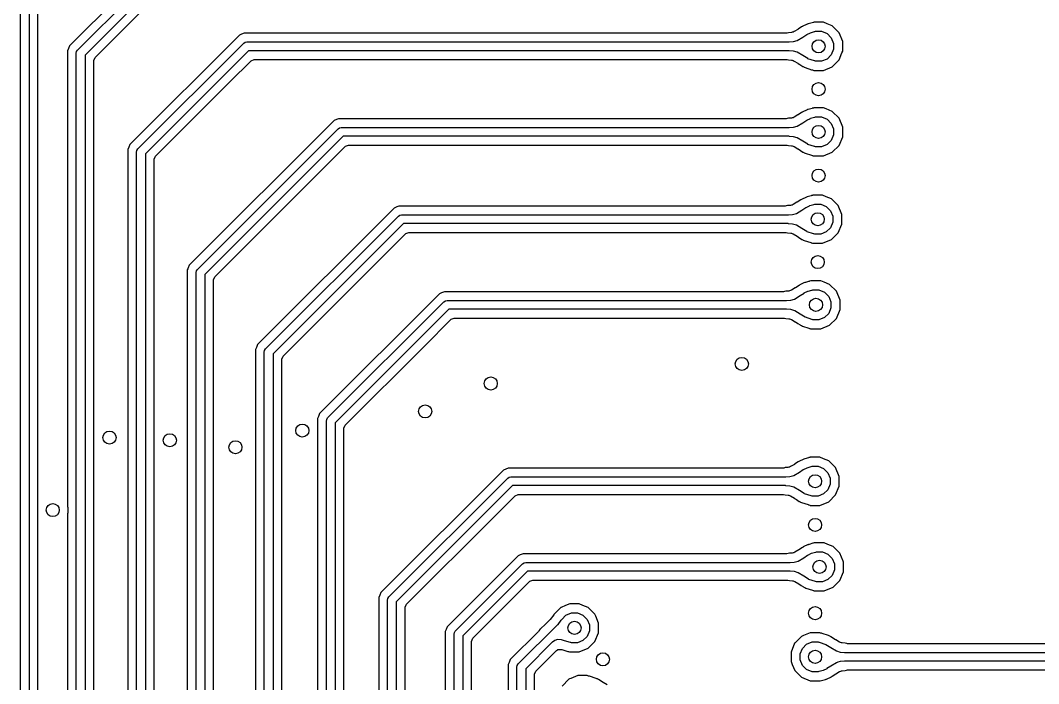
# Model space of a CAD drawing. Extents: x 114.9 to 199.6, y -137.1 to -76.7.
# Drawn here: x 173.56 to 185.21, y -111.03 to -103.43 of the extents above; entities that cross this region are included whole.
import ezdxf

# ---------------------------------------------------------------- set-up
doc = ezdxf.new("R2010")
doc.units = 0
doc.layers.add('BLACK', color=7, linetype='CONTINUOUS')

msp = doc.modelspace()

# ---------------------------------------------------------------- linework, layer by layer
at = {"layer": 'BLACK', "linetype": 'CONTINUOUS'}
for p, q in [((175.254746, -102.592414), (174.122414, -103.724745)), ((174.214645, -103.774645), (175.304645, -102.684645)), ((175.36071, -102.77), (174.3, -103.83071)), ((174.414852, -103.857987), (175.387987, -102.884852)), ((173.56, -123.06), (173.56, -103.05)), ((173.66, -103.07071), (173.66, -123.039289)), ((173.7605, -103.780064), (173.7605, -103.132635)), ((182.452562, -103.536202), (182.409447, -103.562078)), ((182.454587, -103.534918), (182.452562, -103.536202)), ((182.496044, -103.507191), (182.454587, -103.534918)), ((182.502909, -103.502969), (182.496044, -103.507191)), ((182.504439, -103.502107), (182.502909, -103.502969)), ((182.511588, -103.49843), (182.504439, -103.502107)), ((182.552778, -103.479188), (182.511588, -103.49843)), ((182.560844, -103.47582), (182.552778, -103.479188)), ((182.562657, -103.475149), (182.560844, -103.47582)), ((182.570964, -103.472465), (182.562657, -103.475149)), ((182.615512, -103.460078), (182.570964, -103.472465)), ((182.617881, -103.459665), (182.615512, -103.460078)), ((182.630354, -103.456506), (182.617849, -103.459485)), ((182.617849, -103.459485), (182.617881, -103.459665)), ((182.635199, -103.4545), (182.630354, -103.456506)), ((182.6352, -103.4545), (182.635199, -103.4545)), ((182.7448, -103.4545), (182.6352, -103.4545)), ((182.744801, -103.4545), (182.7448, -103.4545)), ((182.786744, -103.471874), (182.744801, -103.4545)), ((182.846058, -103.496443), (182.786744, -103.471874)), ((182.846059, -103.496444), (182.846058, -103.496443)), ((182.846061, -103.496445), (182.846059, -103.496444)), ((182.923555, -103.573939), (182.846061, -103.496445)), ((176.064745, -103.602415), (174.812414, -104.854745)), ((176.064746, -103.602414), (176.064745, -103.602415)), ((176.088432, -103.592603), (176.064746, -103.602414)), ((176.120062, -103.5795), (176.088432, -103.592603)), ((182.318525, -103.5795), (176.120062, -103.5795)), ((182.330846, -103.577926), (182.318525, -103.5795)), ((182.346038, -103.573979), (182.330846, -103.577926)), ((182.378977, -103.571434), (182.346038, -103.573979)), ((182.388354, -103.569782), (182.378977, -103.571434)), ((182.397384, -103.567266), (182.388354, -103.569782)), ((182.409447, -103.562078), (182.397384, -103.567266)), ((182.445825, -103.663288), (182.510097, -103.624715)), ((182.510097, -103.624715), (182.554705, -103.59488)), ((182.554705, -103.59488), (182.55624, -103.594015)), ((182.55624, -103.594015), (182.597423, -103.574776)), ((182.597423, -103.574776), (182.59923, -103.574108)), ((182.59923, -103.574108), (182.643778, -103.561722)), ((182.643778, -103.561722), (182.646845, -103.562096)), ((182.646845, -103.562096), (182.655859, -103.558363)), ((182.655859, -103.558363), (182.724141, -103.558363)), ((182.724141, -103.558363), (182.787225, -103.584493)), ((182.787225, -103.584493), (182.835507, -103.632775)), ((182.835507, -103.632775), (182.861637, -103.695859)), ((182.923555, -103.57394), (182.923555, -103.573939)), ((182.923557, -103.573942), (182.923555, -103.57394)), ((182.9655, -103.6752), (182.923557, -103.573942)), ((174.1105, -103.753508), (174.0995, -103.780064)), ((174.122412, -103.724748), (174.1105, -103.753508)), ((174.122414, -103.724745), (174.122412, -103.724747)), ((174.122412, -103.724747), (174.122412, -103.724748)), ((174.904645, -104.904645), (176.114644, -103.694645)), ((176.114644, -103.694645), (176.130865, -103.683806)), ((176.130865, -103.683806), (176.130866, -103.683806)), ((176.130866, -103.683806), (176.15, -103.68)), ((176.15, -103.68), (182.352349, -103.68)), ((182.352349, -103.68), (182.354161, -103.679166)), ((182.354161, -103.679166), (182.402142, -103.675461)), ((182.402142, -103.675461), (182.445825, -103.663288)), ((182.861637, -103.764141), (182.835507, -103.827225)), ((182.861637, -103.695859), (182.861637, -103.764141)), ((182.9655, -103.7848), (182.9655, -103.6752)), ((173.7605, -109.000699), (173.7605, -103.780064)), ((174.0995, -103.780064), (174.0995, -109.000699)), ((174.2, -103.81), (174.203806, -103.790866)), ((174.2, -122.77), (174.2, -103.81)), ((174.203806, -103.790866), (174.214645, -103.774645)), ((174.3, -103.83071), (174.3, -122.74929)), ((174.4005, -103.892635), (174.414852, -103.857987)), ((176.170711, -103.78), (174.99, -104.96071)), ((182.352497, -103.78), (176.170711, -103.78)), ((176.197987, -103.894852), (176.232635, -103.8805)), ((176.232635, -103.8805), (182.319557, -103.8805)), ((182.319557, -103.8805), (182.32648, -103.880991)), ((182.32648, -103.880991), (182.329693, -103.881449)), ((182.329693, -103.881449), (182.345942, -103.886022)), ((182.345942, -103.886022), (182.38079, -103.888741)), ((182.354152, -103.780842), (182.352497, -103.78)), ((182.402644, -103.784627), (182.354152, -103.780842)), ((182.38079, -103.888741), (182.382321, -103.88896)), ((182.382321, -103.88896), (182.382832, -103.889262)), ((182.446588, -103.797021), (182.402644, -103.784627)), ((182.510096, -103.835284), (182.446588, -103.797021)), ((182.566176, -103.871286), (182.510096, -103.835284)), ((182.568788, -103.872537), (182.566176, -103.871286)), ((182.643336, -103.897451), (182.568788, -103.872537)), ((182.787225, -103.875507), (182.724141, -103.901637)), ((182.835507, -103.827225), (182.787225, -103.875507)), ((182.846061, -103.963555), (182.923555, -103.886061)), ((182.923555, -103.88606), (182.923557, -103.886058)), ((182.923555, -103.886061), (182.923555, -103.88606)), ((182.923557, -103.886058), (182.957051, -103.805198)), ((182.957051, -103.805198), (182.9655, -103.7848)), ((174.4005, -104.910064), (174.4005, -103.892635)), ((175.957641, -104.135198), (176.197987, -103.894852)), ((182.382832, -103.889262), (182.388687, -103.890306)), ((182.388687, -103.890306), (182.397957, -103.89292)), ((182.397957, -103.89292), (182.409932, -103.898104)), ((182.409932, -103.898104), (182.453799, -103.924534)), ((182.453799, -103.924534), (182.454929, -103.925237)), ((182.454929, -103.925237), (182.474809, -103.938)), ((182.474809, -103.938), (182.509163, -103.960055)), ((182.509163, -103.960055), (182.509173, -103.960061)), ((182.509173, -103.960061), (182.509181, -103.960066)), ((182.509181, -103.960066), (182.509192, -103.960072)), ((182.509192, -103.960072), (182.509202, -103.960078)), ((182.509202, -103.960078), (182.512705, -103.962031)), ((182.512705, -103.962031), (182.520605, -103.966436)), ((182.520605, -103.966436), (182.523217, -103.967687)), ((182.523217, -103.967687), (182.535348, -103.972597)), ((182.535348, -103.972597), (182.609893, -103.99751)), ((182.609893, -103.99751), (182.616012, -103.999351)), ((182.616012, -103.999351), (182.617377, -103.999717)), ((182.617377, -103.999717), (182.617378, -103.999717)), ((182.617378, -103.999717), (182.617389, -103.99972)), ((182.617389, -103.99972), (182.617399, -103.99972)), ((182.617399, -103.99972), (182.617476, -103.999732)), ((182.617476, -103.999732), (182.618693, -104.000069)), ((182.618693, -104.000069), (182.620068, -104.000438)), ((182.620068, -104.000438), (182.620064, -104.00045)), ((182.620064, -104.00045), (182.628983, -104.002924)), ((182.628983, -104.002924), (182.6352, -104.0055)), ((182.6352, -104.0055), (182.635202, -104.0055)), ((182.635202, -104.0055), (182.744798, -104.0055)), ((182.644698, -103.897816), (182.643336, -103.897451)), ((182.646018, -103.89756), (182.644698, -103.897816)), ((182.655859, -103.901637), (182.646018, -103.89756)), ((182.724141, -103.901637), (182.655859, -103.901637)), ((182.744798, -104.0055), (182.7448, -104.0055)), ((182.7448, -104.0055), (182.846058, -103.963557)), ((182.846058, -103.963557), (182.84606, -103.963555)), ((182.84606, -103.963555), (182.846061, -103.963555)), ((175.104852, -104.987987), (175.957641, -104.135198)), ((182.552778, -104.459188), (182.511588, -104.47843)), ((182.560844, -104.45582), (182.552778, -104.459188)), ((182.562657, -104.455149), (182.560844, -104.45582)), ((182.570964, -104.452465), (182.562657, -104.455149)), ((182.615512, -104.440078), (182.570964, -104.452465)), ((182.617881, -104.439665), (182.615512, -104.440078)), ((182.630354, -104.436506), (182.617849, -104.439485)), ((182.617849, -104.439485), (182.617881, -104.439665)), ((182.635199, -104.4345), (182.630354, -104.436506)), ((182.6352, -104.4345), (182.635199, -104.4345)), ((182.7448, -104.4345), (182.6352, -104.4345)), ((182.744801, -104.4345), (182.7448, -104.4345)), ((182.775115, -104.447057), (182.744801, -104.4345)), ((182.846058, -104.476443), (182.775115, -104.447057)), ((177.144746, -104.582413), (175.492413, -106.234746)), ((177.150704, -104.579945), (177.144746, -104.582413)), ((177.177151, -104.56899), (177.150704, -104.579945)), ((177.200064, -104.5595), (177.177151, -104.56899)), ((182.318525, -104.5595), (177.200064, -104.5595)), ((182.330846, -104.557926), (182.318525, -104.5595)), ((182.346038, -104.553979), (182.330846, -104.557926)), ((182.378977, -104.551434), (182.346038, -104.553979)), ((182.388354, -104.549782), (182.378977, -104.551434)), ((182.397384, -104.547266), (182.388354, -104.549782)), ((182.409447, -104.542078), (182.397384, -104.547266)), ((182.452562, -104.516202), (182.409447, -104.542078)), ((182.454587, -104.514918), (182.452562, -104.516202)), ((182.496044, -104.487191), (182.454587, -104.514918)), ((182.502909, -104.482969), (182.496044, -104.487191)), ((182.504439, -104.482107), (182.502909, -104.482969)), ((182.511588, -104.47843), (182.504439, -104.482107)), ((182.510097, -104.604715), (182.554705, -104.57488)), ((182.554705, -104.57488), (182.55624, -104.574015)), ((182.55624, -104.574015), (182.597423, -104.554776)), ((182.597423, -104.554776), (182.59923, -104.554108)), ((182.59923, -104.554108), (182.643778, -104.541722)), ((182.643778, -104.541722), (182.646845, -104.542096)), ((182.646845, -104.542096), (182.655859, -104.538363)), ((182.655859, -104.538363), (182.724141, -104.538363)), ((182.724141, -104.538363), (182.787225, -104.564493)), ((182.787225, -104.564493), (182.835507, -104.612775)), ((182.846059, -104.476444), (182.846058, -104.476443)), ((182.846061, -104.476445), (182.846059, -104.476444)), ((182.923555, -104.553939), (182.846061, -104.476445)), ((182.923555, -104.55394), (182.923555, -104.553939)), ((182.923557, -104.553942), (182.923555, -104.55394)), ((182.9655, -104.6552), (182.923557, -104.553942)), ((175.584645, -106.284645), (177.194645, -104.674645)), ((177.194645, -104.674645), (177.210866, -104.663806)), ((177.210866, -104.663806), (177.23, -104.66)), ((177.23, -104.66), (182.352349, -104.66)), ((182.352349, -104.66), (182.354161, -104.659166)), ((182.354161, -104.659166), (182.402142, -104.655461)), ((182.402142, -104.655461), (182.445825, -104.643288)), ((182.445825, -104.643288), (182.510097, -104.604715)), ((182.835507, -104.612775), (182.861637, -104.675859)), ((182.861637, -104.675859), (182.861637, -104.744141)), ((182.9655, -104.7648), (182.9655, -104.6552)), ((177.25071, -104.76), (175.67, -106.34071)), ((182.352497, -104.76), (177.25071, -104.76)), ((182.354152, -104.760842), (182.352497, -104.76)), ((182.402644, -104.764627), (182.354152, -104.760842)), ((182.446588, -104.777021), (182.402644, -104.764627)), ((182.510096, -104.815284), (182.446588, -104.777021)), ((182.566176, -104.851286), (182.510096, -104.815284)), ((182.835507, -104.807225), (182.787225, -104.855507)), ((182.861637, -104.744141), (182.835507, -104.807225)), ((182.923557, -104.866058), (182.9655, -104.7648)), ((174.4005, -122.687364), (174.4005, -104.910064)), ((174.799675, -104.8855), (174.7895, -104.910064)), ((174.7895, -104.910064), (174.7895, -104.913818)), ((174.7895, -104.913818), (174.7895, -122.479936)), ((174.800102, -104.884468), (174.799675, -104.8855)), ((174.800106, -104.884458), (174.800102, -104.884468)), ((174.812411, -104.85475), (174.800106, -104.884458)), ((174.812414, -104.854745), (174.812411, -104.85475)), ((174.89, -104.94), (174.893806, -104.920866)), ((174.893806, -104.920866), (174.904645, -104.904645)), ((175.784852, -106.367988), (177.277988, -104.874852)), ((177.277988, -104.874852), (177.312636, -104.8605)), ((177.312636, -104.8605), (182.319557, -104.8605)), ((182.319557, -104.8605), (182.32648, -104.860991)), ((182.32648, -104.860991), (182.329693, -104.861449)), ((182.329693, -104.861449), (182.345942, -104.866022)), ((182.345942, -104.866022), (182.38079, -104.868741)), ((182.38079, -104.868741), (182.382321, -104.86896)), ((182.382321, -104.86896), (182.382832, -104.869262)), ((182.382832, -104.869262), (182.388687, -104.870306)), ((182.388687, -104.870306), (182.397957, -104.87292)), ((182.397957, -104.87292), (182.409932, -104.878104)), ((182.409932, -104.878104), (182.453799, -104.904534)), ((182.453799, -104.904534), (182.454929, -104.905237)), ((182.454929, -104.905237), (182.481752, -104.922457)), ((182.481752, -104.922457), (182.509163, -104.940055)), ((182.568788, -104.852537), (182.566176, -104.851286)), ((182.643336, -104.877451), (182.568788, -104.852537)), ((182.644698, -104.877816), (182.643336, -104.877451)), ((182.646018, -104.87756), (182.644698, -104.877816)), ((182.655859, -104.881637), (182.646018, -104.87756)), ((182.724141, -104.881637), (182.655859, -104.881637)), ((182.787225, -104.855507), (182.724141, -104.881637)), ((182.846061, -104.943555), (182.923555, -104.866061)), ((182.923555, -104.86606), (182.923557, -104.866058)), ((182.923555, -104.866061), (182.923555, -104.86606)), ((174.89, -122.45), (174.89, -104.94)), ((174.99, -104.96071), (174.99, -122.42929)), ((175.0905, -105.022635), (175.104852, -104.987987)), ((175.0905, -106.290065), (175.0905, -105.022635)), ((182.509163, -104.940055), (182.509173, -104.940061)), ((182.509173, -104.940061), (182.509181, -104.940066)), ((182.509181, -104.940066), (182.509192, -104.940072)), ((182.509192, -104.940072), (182.509202, -104.940078)), ((182.509202, -104.940078), (182.512705, -104.942031)), ((182.512705, -104.942031), (182.520605, -104.946436)), ((182.520605, -104.946436), (182.523217, -104.947687)), ((182.523217, -104.947687), (182.535348, -104.952597)), ((182.535348, -104.952597), (182.609893, -104.97751)), ((182.609893, -104.97751), (182.616012, -104.979351)), ((182.616012, -104.979351), (182.617377, -104.979717)), ((182.617377, -104.979717), (182.617378, -104.979717)), ((182.617378, -104.979717), (182.617389, -104.97972)), ((182.617389, -104.97972), (182.617399, -104.97972)), ((182.617399, -104.97972), (182.617476, -104.979732)), ((182.617476, -104.979732), (182.618693, -104.980069)), ((182.618693, -104.980069), (182.620068, -104.980438)), ((182.620068, -104.980438), (182.620064, -104.98045)), ((182.620064, -104.98045), (182.628983, -104.982924)), ((182.628983, -104.982924), (182.6352, -104.9855)), ((182.6352, -104.9855), (182.635202, -104.9855)), ((182.635202, -104.9855), (182.744798, -104.9855)), ((182.744798, -104.9855), (182.7448, -104.9855)), ((182.7448, -104.9855), (182.846058, -104.943557)), ((182.846058, -104.943557), (182.84606, -104.943555)), ((182.84606, -104.943555), (182.846061, -104.943555)), ((182.442562, -105.516202), (182.399447, -105.542078)), ((182.444587, -105.514918), (182.442562, -105.516202)), ((182.486044, -105.487191), (182.444587, -105.514918)), ((182.492909, -105.482969), (182.486044, -105.487191)), ((182.494439, -105.482107), (182.492909, -105.482969)), ((182.501588, -105.47843), (182.494439, -105.482107)), ((182.542778, -105.459188), (182.501588, -105.47843)), ((182.550844, -105.45582), (182.542778, -105.459188)), ((182.552657, -105.455149), (182.550844, -105.45582)), ((182.560964, -105.452465), (182.552657, -105.455149)), ((182.605512, -105.440078), (182.560964, -105.452465)), ((182.607881, -105.439665), (182.605512, -105.440078)), ((182.620354, -105.436506), (182.607849, -105.439485)), ((182.607849, -105.439485), (182.607881, -105.439665)), ((182.625199, -105.4345), (182.620354, -105.436506)), ((182.6252, -105.4345), (182.625199, -105.4345)), ((182.7348, -105.4345), (182.6252, -105.4345)), ((182.734801, -105.4345), (182.7348, -105.4345)), ((182.776744, -105.451874), (182.734801, -105.4345)), ((182.836058, -105.476443), (182.776744, -105.451874)), ((182.836059, -105.476444), (182.836058, -105.476443)), ((182.836061, -105.476445), (182.836059, -105.476444)), ((182.913555, -105.553939), (182.836061, -105.476445)), ((177.834745, -105.582414), (176.272413, -107.144745)), ((177.83475, -105.582411), (177.834745, -105.582414)), ((177.865781, -105.569559), (177.83475, -105.582411)), ((177.865783, -105.569558), (177.865781, -105.569559)), ((177.890062, -105.5595), (177.865783, -105.569558)), ((182.308525, -105.5595), (177.890062, -105.5595)), ((182.320846, -105.557926), (182.308525, -105.5595)), ((182.336038, -105.553979), (182.320846, -105.557926)), ((182.368977, -105.551434), (182.336038, -105.553979)), ((182.378354, -105.549782), (182.368977, -105.551434)), ((182.387384, -105.547266), (182.378354, -105.549782)), ((182.399447, -105.542078), (182.387384, -105.547266)), ((182.435825, -105.643288), (182.500097, -105.604715)), ((182.500097, -105.604715), (182.544705, -105.57488)), ((182.544705, -105.57488), (182.54624, -105.574015)), ((182.54624, -105.574015), (182.587423, -105.554776)), ((182.587423, -105.554776), (182.58923, -105.554108)), ((182.58923, -105.554108), (182.633778, -105.541722)), ((182.633778, -105.541722), (182.636845, -105.542096)), ((182.636845, -105.542096), (182.645859, -105.538363)), ((182.645859, -105.538363), (182.714141, -105.538363)), ((182.714141, -105.538363), (182.777225, -105.564493)), ((182.777225, -105.564493), (182.825507, -105.612775)), ((182.825507, -105.612775), (182.851637, -105.675859)), ((182.913555, -105.55394), (182.913555, -105.553939)), ((182.913557, -105.553942), (182.913555, -105.55394)), ((182.9555, -105.6552), (182.913557, -105.553942)), ((176.364645, -107.194645), (177.884645, -105.674644)), ((177.884645, -105.674644), (177.900866, -105.663806)), ((177.900866, -105.663806), (177.92, -105.66)), ((177.92, -105.66), (182.342349, -105.66)), ((182.342349, -105.66), (182.344161, -105.659166)), ((182.344161, -105.659166), (182.392142, -105.655461)), ((182.392142, -105.655461), (182.435825, -105.643288)), ((182.851637, -105.744141), (182.825507, -105.807225)), ((182.851637, -105.675859), (182.851637, -105.744141)), ((182.9555, -105.7648), (182.9555, -105.6552)), ((177.940711, -105.76), (176.45, -107.25071)), ((182.342497, -105.76), (177.940711, -105.76)), ((177.967987, -105.874852), (178.002635, -105.8605)), ((178.002635, -105.8605), (182.309557, -105.8605)), ((182.309557, -105.8605), (182.31648, -105.860991)), ((182.31648, -105.860991), (182.319693, -105.861449)), ((182.319693, -105.861449), (182.335942, -105.866022)), ((182.335942, -105.866022), (182.37079, -105.868741)), ((182.344152, -105.760842), (182.342497, -105.76)), ((182.392644, -105.764627), (182.344152, -105.760842)), ((182.37079, -105.868741), (182.372321, -105.86896)), ((182.372321, -105.86896), (182.372832, -105.869262)), ((182.436588, -105.777021), (182.392644, -105.764627)), ((182.500096, -105.815284), (182.436588, -105.777021)), ((182.556176, -105.851286), (182.500096, -105.815284)), ((182.558788, -105.852537), (182.556176, -105.851286)), ((182.633336, -105.877451), (182.558788, -105.852537)), ((182.777225, -105.855507), (182.714141, -105.881637)), ((182.825507, -105.807225), (182.777225, -105.855507)), ((182.836061, -105.943555), (182.913555, -105.866061)), ((182.913555, -105.86606), (182.913557, -105.866058)), ((182.913555, -105.866061), (182.913555, -105.86606)), ((182.913557, -105.866058), (182.9555, -105.7648)), ((177.707641, -106.135198), (177.967987, -105.874852)), ((182.372832, -105.869262), (182.378687, -105.870306)), ((182.378687, -105.870306), (182.387957, -105.87292)), ((182.387957, -105.87292), (182.399932, -105.878104)), ((182.399932, -105.878104), (182.443799, -105.904534)), ((182.443799, -105.904534), (182.444929, -105.905237)), ((182.444929, -105.905237), (182.459357, -105.9145)), ((182.459357, -105.9145), (182.499163, -105.940055)), ((182.499163, -105.940055), (182.499173, -105.940061)), ((182.499173, -105.940061), (182.499181, -105.940066)), ((182.499181, -105.940066), (182.499192, -105.940072)), ((182.499192, -105.940072), (182.499202, -105.940078)), ((182.499202, -105.940078), (182.502705, -105.942031)), ((182.502705, -105.942031), (182.510605, -105.946436)), ((182.510605, -105.946436), (182.513217, -105.947687)), ((182.513217, -105.947687), (182.525348, -105.952597)), ((182.525348, -105.952597), (182.599893, -105.97751)), ((182.599893, -105.97751), (182.606012, -105.979351)), ((182.606012, -105.979351), (182.607377, -105.979717)), ((182.607377, -105.979717), (182.607378, -105.979717)), ((182.607378, -105.979717), (182.607389, -105.97972)), ((182.607389, -105.97972), (182.607399, -105.97972)), ((182.607399, -105.97972), (182.607476, -105.979732)), ((182.607476, -105.979732), (182.608693, -105.980069)), ((182.608693, -105.980069), (182.610068, -105.980438)), ((182.610068, -105.980438), (182.610064, -105.98045)), ((182.610064, -105.98045), (182.618983, -105.982924)), ((182.618983, -105.982924), (182.6252, -105.9855)), ((182.6252, -105.9855), (182.625202, -105.9855)), ((182.625202, -105.9855), (182.734798, -105.9855)), ((182.634698, -105.877816), (182.633336, -105.877451)), ((182.636018, -105.87756), (182.634698, -105.877816)), ((182.645859, -105.881637), (182.636018, -105.87756)), ((182.714141, -105.881637), (182.645859, -105.881637)), ((182.734798, -105.9855), (182.7348, -105.9855)), ((182.7348, -105.9855), (182.836058, -105.943557)), ((182.836058, -105.943557), (182.83606, -105.943555)), ((182.83606, -105.943555), (182.836061, -105.943555)), ((176.564852, -107.277987), (177.707641, -106.135198)), ((175.0905, -122.367364), (175.0905, -106.290065)), ((175.474259, -106.278574), (175.4695, -106.290065)), ((175.4695, -106.290065), (175.4695, -122.149936)), ((175.47899, -106.267151), (175.474259, -106.278574)), ((175.492413, -106.234746), (175.47899, -106.267149)), ((175.47899, -106.267149), (175.47899, -106.267151)), ((175.57, -106.32), (175.573806, -106.300866)), ((175.57, -122.12), (175.57, -106.32)), ((175.573806, -106.300866), (175.584645, -106.284645)), ((175.67, -106.34071), (175.67, -122.09929)), ((175.7705, -106.402636), (175.784852, -106.367988)), ((175.7705, -107.200064), (175.7705, -106.402636)), ((182.522778, -106.439188), (182.481588, -106.45843)), ((182.530844, -106.43582), (182.522778, -106.439188)), ((182.532657, -106.435149), (182.530844, -106.43582)), ((182.540964, -106.432465), (182.532657, -106.435149)), ((182.585512, -106.420078), (182.540964, -106.432465)), ((182.587881, -106.419665), (182.585512, -106.420078)), ((182.600354, -106.416506), (182.587849, -106.419485)), ((182.587849, -106.419485), (182.587881, -106.419665)), ((182.605199, -106.4145), (182.600354, -106.416506)), ((182.6052, -106.4145), (182.605199, -106.4145)), ((182.7148, -106.4145), (182.6052, -106.4145)), ((182.714801, -106.4145), (182.7148, -106.4145)), ((182.752432, -106.430088), (182.714801, -106.4145)), ((182.816058, -106.456443), (182.752432, -106.430088)), ((178.354744, -106.562415), (176.982413, -107.934745)), ((178.354746, -106.562414), (178.354744, -106.562415)), ((178.378432, -106.552603), (178.354746, -106.562414)), ((178.410062, -106.5395), (178.378432, -106.552603)), ((182.288525, -106.5395), (178.410062, -106.5395)), ((182.300846, -106.537926), (182.288525, -106.5395)), ((182.316038, -106.533979), (182.300846, -106.537926)), ((182.348977, -106.531434), (182.316038, -106.533979)), ((182.358354, -106.529782), (182.348977, -106.531434)), ((182.367384, -106.527266), (182.358354, -106.529782)), ((182.379447, -106.522078), (182.367384, -106.527266)), ((182.422562, -106.496202), (182.379447, -106.522078)), ((182.424587, -106.494918), (182.422562, -106.496202)), ((182.466044, -106.467191), (182.424587, -106.494918)), ((182.472909, -106.462969), (182.466044, -106.467191)), ((182.474439, -106.462107), (182.472909, -106.462969)), ((182.481588, -106.45843), (182.474439, -106.462107)), ((182.480097, -106.584715), (182.524705, -106.55488)), ((182.524705, -106.55488), (182.52624, -106.554015)), ((182.52624, -106.554015), (182.567423, -106.534776)), ((182.567423, -106.534776), (182.56923, -106.534108)), ((182.56923, -106.534108), (182.613778, -106.521722)), ((182.613778, -106.521722), (182.616845, -106.522096)), ((182.616845, -106.522096), (182.625859, -106.518363)), ((182.625859, -106.518363), (182.694141, -106.518363)), ((182.694141, -106.518363), (182.757225, -106.544493)), ((182.757225, -106.544493), (182.805507, -106.592775)), ((182.816059, -106.456444), (182.816058, -106.456443)), ((182.816061, -106.456445), (182.816059, -106.456444)), ((182.893555, -106.533939), (182.816061, -106.456445)), ((182.893555, -106.53394), (182.893555, -106.533939)), ((182.893557, -106.533942), (182.893555, -106.53394)), ((182.9355, -106.6352), (182.893557, -106.533942)), ((177.074645, -107.984645), (178.404645, -106.654645)), ((178.404645, -106.654645), (178.420866, -106.643806)), ((178.420866, -106.643806), (178.44, -106.64)), ((178.44, -106.64), (182.322349, -106.64)), ((182.322349, -106.64), (182.324161, -106.639166)), ((182.324161, -106.639166), (182.372142, -106.635461)), ((182.372142, -106.635461), (182.415825, -106.623288)), ((182.415825, -106.623288), (182.480097, -106.584715)), ((182.805507, -106.592775), (182.831637, -106.655859)), ((182.831637, -106.655859), (182.831637, -106.724141)), ((182.9355, -106.7448), (182.9355, -106.6352)), ((178.46071, -106.74), (177.16, -108.04071)), ((182.322497, -106.74), (178.46071, -106.74)), ((182.324152, -106.740842), (182.322497, -106.74)), ((182.372644, -106.744627), (182.324152, -106.740842)), ((182.416588, -106.757021), (182.372644, -106.744627)), ((182.480096, -106.795284), (182.416588, -106.757021)), ((182.536176, -106.831286), (182.480096, -106.795284)), ((182.805507, -106.787225), (182.757225, -106.835507)), ((182.831637, -106.724141), (182.805507, -106.787225)), ((182.893557, -106.846058), (182.9355, -106.7448)), ((178.177504, -107.165335), (178.487987, -106.854852)), ((178.487987, -106.854852), (178.522635, -106.8405)), ((178.522635, -106.8405), (182.289557, -106.8405)), ((182.289557, -106.8405), (182.29648, -106.840991)), ((182.29648, -106.840991), (182.299693, -106.841449)), ((182.299693, -106.841449), (182.315942, -106.846022)), ((182.315942, -106.846022), (182.35079, -106.848741)), ((182.35079, -106.848741), (182.352321, -106.84896)), ((182.352321, -106.84896), (182.352832, -106.849262)), ((182.352832, -106.849262), (182.358687, -106.850306)), ((182.358687, -106.850306), (182.367957, -106.85292)), ((182.367957, -106.85292), (182.379932, -106.858104)), ((182.379932, -106.858104), (182.423799, -106.884534)), ((182.423799, -106.884534), (182.424929, -106.885237)), ((182.424929, -106.885237), (182.451752, -106.902457)), ((182.451752, -106.902457), (182.479163, -106.920055)), ((182.538788, -106.832537), (182.536176, -106.831286)), ((182.613336, -106.857451), (182.538788, -106.832537)), ((182.614698, -106.857816), (182.613336, -106.857451)), ((182.616018, -106.85756), (182.614698, -106.857816)), ((182.625859, -106.861637), (182.616018, -106.85756)), ((182.694141, -106.861637), (182.625859, -106.861637)), ((182.757225, -106.835507), (182.694141, -106.861637)), ((182.816061, -106.923555), (182.893555, -106.846061)), ((182.893555, -106.84606), (182.893557, -106.846058)), ((182.893555, -106.846061), (182.893555, -106.84606)), ((182.479163, -106.920055), (182.479173, -106.920061)), ((182.479173, -106.920061), (182.479181, -106.920066)), ((182.479181, -106.920066), (182.479192, -106.920072)), ((182.479192, -106.920072), (182.479202, -106.920078)), ((182.479202, -106.920078), (182.482705, -106.922031)), ((182.482705, -106.922031), (182.490605, -106.926436)), ((182.490605, -106.926436), (182.493217, -106.927687)), ((182.493217, -106.927687), (182.505348, -106.932597)), ((182.505348, -106.932597), (182.579893, -106.95751)), ((182.579893, -106.95751), (182.586012, -106.959351)), ((182.586012, -106.959351), (182.587377, -106.959717)), ((182.587377, -106.959717), (182.587378, -106.959717)), ((182.587378, -106.959717), (182.587389, -106.95972)), ((182.587389, -106.95972), (182.587399, -106.95972)), ((182.587399, -106.95972), (182.587476, -106.959732)), ((182.587476, -106.959732), (182.588693, -106.960069)), ((182.588693, -106.960069), (182.590068, -106.960438)), ((182.590068, -106.960438), (182.590064, -106.96045)), ((182.590064, -106.96045), (182.598983, -106.962924)), ((182.598983, -106.962924), (182.6052, -106.9655)), ((182.6052, -106.9655), (182.605202, -106.9655)), ((182.605202, -106.9655), (182.714798, -106.9655)), ((182.714798, -106.9655), (182.7148, -106.9655)), ((182.7148, -106.9655), (182.816058, -106.923557)), ((182.816058, -106.923557), (182.81606, -106.923555)), ((182.81606, -106.923555), (182.816061, -106.923555)), ((176.272413, -107.144746), (176.25899, -107.177149)), ((176.272413, -107.144745), (176.272413, -107.144746)), ((175.7705, -122.037364), (175.7705, -107.200064)), ((176.25899, -107.177151), (176.2495, -107.200064)), ((176.2495, -107.200064), (176.2495, -107.200065)), ((176.2495, -107.200065), (176.2495, -121.819936)), ((176.25899, -107.177149), (176.25899, -107.177151)), ((176.35, -107.23), (176.353806, -107.210866)), ((176.35, -121.79), (176.35, -107.23)), ((176.353806, -107.210866), (176.364645, -107.194645)), ((176.45, -107.25071), (176.45, -121.76929)), ((177.274852, -108.067987), (178.177504, -107.165335)), ((176.5505, -107.312635), (176.564852, -107.277987)), ((176.5505, -107.990064), (176.5505, -107.312635)), ((176.982413, -107.934746), (176.96899, -107.967149)), ((176.982413, -107.934745), (176.982413, -107.934746)), ((176.5505, -121.707364), (176.5505, -107.990064)), ((176.96899, -107.967151), (176.9595, -107.990064)), ((176.9595, -107.990064), (176.9595, -107.990065)), ((176.9595, -107.990065), (176.9595, -121.609937)), ((176.96899, -107.967149), (176.96899, -107.967151)), ((177.06, -108.02), (177.063806, -108.000866)), ((177.06, -121.58), (177.06, -108.02)), ((177.063806, -108.000866), (177.074645, -107.984645)), ((177.16, -108.04071), (177.16, -121.559289)), ((177.2605, -108.102635), (177.274852, -108.067987)), ((177.2605, -108.125198), (177.2605, -108.102635)), ((177.2605, -110.040064), (177.2605, -108.125198)), ((182.357384, -108.547266), (182.348354, -108.549782)), ((182.369447, -108.542078), (182.357384, -108.547266)), ((182.412562, -108.516202), (182.369447, -108.542078)), ((182.414587, -108.514918), (182.412562, -108.516202)), ((182.456044, -108.487191), (182.414587, -108.514918)), ((182.462909, -108.482969), (182.456044, -108.487191)), ((182.464439, -108.482107), (182.462909, -108.482969)), ((182.471588, -108.47843), (182.464439, -108.482107)), ((182.512778, -108.459188), (182.471588, -108.47843)), ((182.520844, -108.45582), (182.512778, -108.459188)), ((182.522657, -108.455149), (182.520844, -108.45582)), ((182.530964, -108.452465), (182.522657, -108.455149)), ((182.575512, -108.440078), (182.530964, -108.452465)), ((182.55923, -108.554108), (182.603778, -108.541722)), ((182.577881, -108.439665), (182.575512, -108.440078)), ((182.590354, -108.436506), (182.577849, -108.439485)), ((182.577849, -108.439485), (182.577881, -108.439665)), ((182.595199, -108.4345), (182.590354, -108.436506)), ((182.5952, -108.4345), (182.595199, -108.4345)), ((182.7048, -108.4345), (182.5952, -108.4345)), ((182.603778, -108.541722), (182.606845, -108.542096)), ((182.606845, -108.542096), (182.615859, -108.538363)), ((182.615859, -108.538363), (182.684141, -108.538363)), ((182.684141, -108.538363), (182.747225, -108.564493)), ((182.704801, -108.4345), (182.7048, -108.4345)), ((182.746744, -108.451874), (182.704801, -108.4345)), ((182.806058, -108.476443), (182.746744, -108.451874)), ((182.806059, -108.476444), (182.806058, -108.476443)), ((182.806061, -108.476445), (182.806059, -108.476444)), ((182.883555, -108.553939), (182.806061, -108.476445)), ((179.084744, -108.582415), (177.682414, -109.984744)), ((179.084746, -108.582414), (179.084744, -108.582415)), ((179.113299, -108.570587), (179.084746, -108.582414)), ((179.140062, -108.5595), (179.113299, -108.570587)), ((179.134644, -108.674645), (179.150865, -108.663806)), ((182.278525, -108.5595), (179.140062, -108.5595)), ((179.150865, -108.663806), (179.150866, -108.663806)), ((179.150866, -108.663806), (179.17, -108.66)), ((179.17, -108.66), (182.312349, -108.66)), ((182.290846, -108.557926), (182.278525, -108.5595)), ((182.306038, -108.553979), (182.290846, -108.557926)), ((182.338977, -108.551434), (182.306038, -108.553979)), ((182.312349, -108.66), (182.314161, -108.659166)), ((182.314161, -108.659166), (182.362142, -108.655461)), ((182.348354, -108.549782), (182.338977, -108.551434)), ((182.362142, -108.655461), (182.405825, -108.643288)), ((182.405825, -108.643288), (182.470097, -108.604715)), ((182.470097, -108.604715), (182.514705, -108.57488)), ((182.514705, -108.57488), (182.51624, -108.574015)), ((182.51624, -108.574015), (182.557423, -108.554776)), ((182.557423, -108.554776), (182.55923, -108.554108)), ((182.747225, -108.564493), (182.795507, -108.612775)), ((182.795507, -108.612775), (182.821637, -108.675859)), ((182.883555, -108.55394), (182.883555, -108.553939)), ((182.883557, -108.553942), (182.883555, -108.55394)), ((182.9255, -108.6552), (182.883557, -108.553942)), ((182.9255, -108.7648), (182.9255, -108.6552)), ((177.774645, -110.034645), (179.134644, -108.674645)), ((179.190711, -108.76), (177.86, -110.09071)), ((182.312497, -108.76), (179.190711, -108.76)), ((182.314152, -108.760842), (182.312497, -108.76)), ((182.362644, -108.764627), (182.314152, -108.760842)), ((182.406588, -108.777021), (182.362644, -108.764627)), ((182.470096, -108.815284), (182.406588, -108.777021)), ((182.821637, -108.744141), (182.795507, -108.807225)), ((182.821637, -108.675859), (182.821637, -108.744141)), ((182.883557, -108.866058), (182.9255, -108.7648)), ((178.977641, -109.115198), (179.217987, -108.874852)), ((179.217987, -108.874852), (179.252635, -108.8605)), ((179.252635, -108.8605), (182.279557, -108.8605)), ((182.279557, -108.8605), (182.28648, -108.860991)), ((182.28648, -108.860991), (182.289693, -108.861449)), ((182.289693, -108.861449), (182.305942, -108.866022)), ((182.305942, -108.866022), (182.34079, -108.868741)), ((182.34079, -108.868741), (182.342321, -108.86896)), ((182.342321, -108.86896), (182.342832, -108.869262)), ((182.342832, -108.869262), (182.348687, -108.870306)), ((182.348687, -108.870306), (182.357957, -108.87292)), ((182.357957, -108.87292), (182.369932, -108.878104)), ((182.369932, -108.878104), (182.413799, -108.904534)), ((182.526176, -108.851286), (182.470096, -108.815284)), ((182.528788, -108.852537), (182.526176, -108.851286)), ((182.603336, -108.877451), (182.528788, -108.852537)), ((182.604698, -108.877816), (182.603336, -108.877451)), ((182.606018, -108.87756), (182.604698, -108.877816)), ((182.615859, -108.881637), (182.606018, -108.87756)), ((182.684141, -108.881637), (182.615859, -108.881637)), ((182.747225, -108.855507), (182.684141, -108.881637)), ((182.795507, -108.807225), (182.747225, -108.855507)), ((182.806061, -108.943555), (182.883555, -108.866061)), ((182.883555, -108.86606), (182.883557, -108.866058)), ((182.883555, -108.866061), (182.883555, -108.86606)), ((173.758363, -109.005859), (173.7605, -109.000699)), ((173.758363, -109.074141), (173.758363, -109.005859)), ((174.0995, -109.000699), (174.101637, -109.005859)), ((174.101637, -109.005859), (174.101637, -109.074141)), ((182.413799, -108.904534), (182.414929, -108.905237)), ((182.414929, -108.905237), (182.437924, -108.92)), ((182.437924, -108.92), (182.469163, -108.940055)), ((182.469163, -108.940055), (182.469173, -108.940061)), ((182.469173, -108.940061), (182.469181, -108.940066)), ((182.469181, -108.940066), (182.469192, -108.940072)), ((182.469192, -108.940072), (182.469202, -108.940078)), ((182.469202, -108.940078), (182.472705, -108.942031)), ((182.472705, -108.942031), (182.480605, -108.946436)), ((182.480605, -108.946436), (182.483217, -108.947687)), ((182.483217, -108.947687), (182.495348, -108.952597)), ((182.495348, -108.952597), (182.569893, -108.97751)), ((182.569893, -108.97751), (182.576012, -108.979351)), ((182.576012, -108.979351), (182.577377, -108.979717)), ((182.577377, -108.979717), (182.577378, -108.979717)), ((182.577378, -108.979717), (182.577389, -108.97972)), ((182.577389, -108.97972), (182.577399, -108.97972)), ((182.577399, -108.97972), (182.577476, -108.979732)), ((182.577476, -108.979732), (182.578693, -108.980069)), ((182.578693, -108.980069), (182.580068, -108.980438)), ((182.580068, -108.980438), (182.580064, -108.98045)), ((182.580064, -108.98045), (182.588983, -108.982924)), ((182.588983, -108.982924), (182.5952, -108.9855)), ((182.5952, -108.9855), (182.595202, -108.9855)), ((182.595202, -108.9855), (182.704798, -108.9855)), ((182.704798, -108.9855), (182.7048, -108.9855)), ((182.7048, -108.9855), (182.806058, -108.943557)), ((182.806058, -108.943557), (182.80606, -108.943555)), ((182.80606, -108.943555), (182.806061, -108.943555)), ((173.7605, -109.0793), (173.758363, -109.074141)), ((173.7605, -115.000699), (173.7605, -109.0793)), ((174.101637, -109.074141), (174.0995, -109.0793)), ((174.0995, -109.0793), (174.0995, -115.000699)), ((177.974852, -110.117987), (178.977641, -109.115198)), ((182.506044, -109.467191), (182.464587, -109.494918)), ((182.512909, -109.462969), (182.506044, -109.467191)), ((182.514439, -109.462107), (182.512909, -109.462969)), ((182.521588, -109.45843), (182.514439, -109.462107)), ((182.562778, -109.439188), (182.521588, -109.45843)), ((182.570844, -109.43582), (182.562778, -109.439188)), ((182.572657, -109.435149), (182.570844, -109.43582)), ((182.580964, -109.432465), (182.572657, -109.435149)), ((182.625512, -109.420078), (182.580964, -109.432465)), ((182.627881, -109.419665), (182.625512, -109.420078)), ((182.640354, -109.416506), (182.627849, -109.419485)), ((182.627849, -109.419485), (182.627881, -109.419665)), ((182.645199, -109.4145), (182.640354, -109.416506)), ((182.6452, -109.4145), (182.645199, -109.4145)), ((182.7548, -109.4145), (182.6452, -109.4145)), ((182.754801, -109.4145), (182.7548, -109.4145)), ((182.796744, -109.431874), (182.754801, -109.4145)), ((182.856058, -109.456443), (182.796744, -109.431874)), ((182.856059, -109.456444), (182.856058, -109.456443)), ((182.856061, -109.456445), (182.856059, -109.456444)), ((182.933555, -109.533939), (182.856061, -109.456445)), ((179.254744, -109.562415), (178.442413, -110.374745)), ((179.254746, -109.562414), (179.254744, -109.562415)), ((179.278432, -109.552603), (179.254746, -109.562414)), ((179.310062, -109.5395), (179.278432, -109.552603)), ((182.328525, -109.5395), (179.310062, -109.5395)), ((182.340846, -109.537926), (182.328525, -109.5395)), ((182.356038, -109.533979), (182.340846, -109.537926)), ((182.388977, -109.531434), (182.356038, -109.533979)), ((182.398354, -109.529782), (182.388977, -109.531434)), ((182.407384, -109.527266), (182.398354, -109.529782)), ((182.419447, -109.522078), (182.407384, -109.527266)), ((182.462562, -109.496202), (182.419447, -109.522078)), ((182.455825, -109.623288), (182.520097, -109.584715)), ((182.464587, -109.494918), (182.462562, -109.496202)), ((182.520097, -109.584715), (182.564705, -109.55488)), ((182.564705, -109.55488), (182.56624, -109.554015)), ((182.56624, -109.554015), (182.607423, -109.534776)), ((182.607423, -109.534776), (182.60923, -109.534108)), ((182.60923, -109.534108), (182.653778, -109.521722)), ((182.653778, -109.521722), (182.656845, -109.522096)), ((182.656845, -109.522096), (182.665859, -109.518363)), ((182.665859, -109.518363), (182.734141, -109.518363)), ((182.734141, -109.518363), (182.797225, -109.544493)), ((182.797225, -109.544493), (182.845507, -109.592775)), ((182.845507, -109.592775), (182.871637, -109.655859)), ((182.933555, -109.53394), (182.933555, -109.533939)), ((182.933557, -109.533942), (182.933555, -109.53394)), ((182.971357, -109.625198), (182.933557, -109.533942)), ((178.534645, -110.424645), (179.304644, -109.654645)), ((179.304644, -109.654645), (179.320865, -109.643806)), ((179.320865, -109.643806), (179.320866, -109.643806)), ((179.320866, -109.643806), (179.34, -109.64)), ((179.34, -109.64), (182.362349, -109.64)), ((182.362349, -109.64), (182.364161, -109.639166)), ((182.364161, -109.639166), (182.412142, -109.635461)), ((182.412142, -109.635461), (182.455825, -109.623288)), ((182.871637, -109.655859), (182.871637, -109.724141)), ((182.9755, -109.6352), (182.971357, -109.625198)), ((182.9755, -109.7448), (182.9755, -109.6352)), ((179.360711, -109.74), (178.62, -110.48071)), ((182.362497, -109.74), (179.360711, -109.74)), ((182.364152, -109.740842), (182.362497, -109.74)), ((182.412644, -109.744627), (182.364152, -109.740842)), ((182.456588, -109.757021), (182.412644, -109.744627)), ((182.520096, -109.795284), (182.456588, -109.757021)), ((182.576176, -109.831286), (182.520096, -109.795284)), ((182.845507, -109.787225), (182.797225, -109.835507)), ((182.871637, -109.724141), (182.845507, -109.787225)), ((182.933557, -109.846058), (182.9755, -109.7448)), ((178.734852, -110.507987), (179.387987, -109.854852)), ((179.387987, -109.854852), (179.422635, -109.8405)), ((179.422635, -109.8405), (182.329557, -109.8405)), ((182.329557, -109.8405), (182.33648, -109.840991)), ((182.33648, -109.840991), (182.339693, -109.841449)), ((182.339693, -109.841449), (182.355942, -109.846022)), ((182.355942, -109.846022), (182.39079, -109.848741)), ((182.39079, -109.848741), (182.392321, -109.84896)), ((182.392321, -109.84896), (182.392832, -109.849262)), ((182.392832, -109.849262), (182.398687, -109.850306)), ((182.398687, -109.850306), (182.407957, -109.85292)), ((182.407957, -109.85292), (182.419932, -109.858104)), ((182.419932, -109.858104), (182.463799, -109.884534)), ((182.463799, -109.884534), (182.464929, -109.885237)), ((182.464929, -109.885237), (182.491752, -109.902457)), ((182.491752, -109.902457), (182.519163, -109.920055)), ((182.519163, -109.920055), (182.519173, -109.920061)), ((182.519173, -109.920061), (182.519181, -109.920066)), ((182.519181, -109.920066), (182.519192, -109.920072)), ((182.519192, -109.920072), (182.519202, -109.920078)), ((182.519202, -109.920078), (182.522705, -109.922031)), ((182.522705, -109.922031), (182.530605, -109.926436)), ((182.530605, -109.926436), (182.533217, -109.927687)), ((182.533217, -109.927687), (182.545348, -109.932597)), ((182.545348, -109.932597), (182.619893, -109.95751)), ((182.578788, -109.832537), (182.576176, -109.831286)), ((182.653336, -109.857451), (182.578788, -109.832537)), ((182.654698, -109.857816), (182.653336, -109.857451)), ((182.656018, -109.85756), (182.654698, -109.857816)), ((182.665859, -109.861637), (182.656018, -109.85756)), ((182.734141, -109.861637), (182.665859, -109.861637)), ((182.797225, -109.835507), (182.734141, -109.861637)), ((182.7548, -109.9655), (182.856058, -109.923557)), ((182.856058, -109.923557), (182.85606, -109.923555)), ((182.85606, -109.923555), (182.856061, -109.923555)), ((182.856061, -109.923555), (182.933555, -109.846061)), ((182.933555, -109.84606), (182.933557, -109.846058)), ((182.933555, -109.846061), (182.933555, -109.84606)), ((177.2605, -121.497364), (177.2605, -110.040064)), ((177.67032, -110.013942), (177.6595, -110.040064)), ((177.6595, -110.040064), (177.6595, -110.043865)), ((177.6595, -110.043865), (177.6595, -121.389176)), ((177.670733, -110.012943), (177.67032, -110.013942)), ((177.670737, -110.012934), (177.670733, -110.012943)), ((177.682411, -109.984749), (177.670737, -110.012934)), ((177.682414, -109.984744), (177.682411, -109.984749)), ((177.76, -110.07), (177.763806, -110.050866)), ((177.763806, -110.050866), (177.774645, -110.034645)), ((182.619893, -109.95751), (182.626012, -109.959351)), ((182.626012, -109.959351), (182.627377, -109.959717)), ((182.627377, -109.959717), (182.627378, -109.959717)), ((182.627378, -109.959717), (182.627389, -109.95972)), ((182.627389, -109.95972), (182.627399, -109.95972)), ((182.627399, -109.95972), (182.627476, -109.959732)), ((182.627476, -109.959732), (182.628693, -109.960069)), ((182.628693, -109.960069), (182.630068, -109.960438)), ((182.630068, -109.960438), (182.630064, -109.96045)), ((182.630064, -109.96045), (182.638983, -109.962924)), ((182.638983, -109.962924), (182.6452, -109.9655)), ((182.6452, -109.9655), (182.645202, -109.9655)), ((182.645202, -109.9655), (182.754798, -109.9655)), ((182.754798, -109.9655), (182.7548, -109.9655)), ((177.76, -121.35924), (177.76, -110.07)), ((177.86, -110.09071), (177.86, -121.33853)), ((177.9605, -110.152635), (177.974852, -110.117987)), ((177.9605, -110.430065), (177.9605, -110.152635)), ((179.741793, -110.154842), (179.664296, -110.232338)), ((179.741794, -110.154841), (179.741793, -110.154842)), ((179.743972, -110.153939), (179.741794, -110.154841)), ((179.796117, -110.132339), (179.743972, -110.153939)), ((179.843052, -110.112897), (179.796117, -110.132339)), ((179.843054, -110.112897), (179.843052, -110.112897)), ((179.952654, -110.112897), (179.843054, -110.112897)), ((179.952655, -110.112897), (179.952654, -110.112897)), ((179.994598, -110.130271), (179.952655, -110.112897)), ((180.053912, -110.15484), (179.994598, -110.130271)), ((180.053913, -110.154841), (180.053912, -110.15484)), ((180.053915, -110.154842), (180.053913, -110.154841)), ((180.13141, -110.232337), (180.053915, -110.154842)), ((179.618795, -110.293948), (179.613853, -110.299624)), ((179.660681, -110.237636), (179.618795, -110.293948)), ((179.662104, -110.235619), (179.660681, -110.237636)), ((179.664296, -110.232338), (179.662104, -110.235619)), ((179.749633, -110.297723), (179.752347, -110.291172)), ((179.752347, -110.291172), (179.800629, -110.24289)), ((179.800629, -110.24289), (179.863713, -110.21676)), ((179.863713, -110.21676), (179.931995, -110.21676)), ((179.931995, -110.21676), (179.995079, -110.24289)), ((179.995079, -110.24289), (180.043361, -110.291172)), ((180.043361, -110.291172), (180.069491, -110.354256)), ((180.13141, -110.232338), (180.13141, -110.232337)), ((180.131411, -110.232339), (180.13141, -110.232338)), ((180.14088, -110.255198), (180.131411, -110.232339)), ((180.173354, -110.333597), (180.14088, -110.255198)), ((178.42899, -110.407151), (178.423094, -110.421387)), ((178.442413, -110.374746), (178.42899, -110.407149)), ((178.42899, -110.407149), (178.42899, -110.407151)), ((178.442413, -110.374745), (178.442413, -110.374746)), ((179.254645, -110.801255), (179.702858, -110.353042)), ((179.502169, -110.405145), (179.491146, -110.421387)), ((179.502172, -110.405142), (179.502169, -110.405145)), ((179.502439, -110.404882), (179.502172, -110.405142)), ((179.504023, -110.403376), (179.502439, -110.404882)), ((179.568957, -110.342918), (179.504023, -110.403376)), ((179.57031, -110.341681), (179.568957, -110.342918)), ((179.570432, -110.341571), (179.57031, -110.341681)), ((179.57045, -110.341554), (179.570432, -110.341571)), ((179.57054, -110.341474), (179.57045, -110.341554)), ((179.5714, -110.340709), (179.57054, -110.341474)), ((179.571489, -110.340629), (179.5714, -110.340709)), ((179.577173, -110.335624), (179.571489, -110.340629)), ((179.579161, -110.333773), (179.577173, -110.335624)), ((179.613853, -110.299624), (179.579161, -110.333773)), ((179.702858, -110.353042), (179.709752, -110.348435)), ((179.709752, -110.348435), (179.745745, -110.300046)), ((179.745745, -110.300046), (179.749633, -110.297723)), ((180.069491, -110.354256), (180.069491, -110.422538)), ((180.173354, -110.443197), (180.173354, -110.333597)), ((177.9605, -121.276604), (177.9605, -110.430065)), ((178.423094, -110.421387), (178.4195, -110.430065)), ((178.4195, -110.430065), (178.4195, -121.229934)), ((178.52, -110.46), (178.523806, -110.440866)), ((178.52, -121.2), (178.52, -110.46)), ((178.523806, -110.440866), (178.534645, -110.424645)), ((178.62, -110.48071), (178.62, -121.17929)), ((178.7205, -110.542635), (178.734852, -110.507987)), ((179.485251, -110.428517), (179.162414, -110.751354)), ((179.491146, -110.421387), (179.485251, -110.428517)), ((179.704219, -110.519644), (179.672956, -110.531218)), ((179.704221, -110.519643), (179.704219, -110.519644)), ((179.747834, -110.525859), (179.704221, -110.519643)), ((179.760267, -110.527631), (179.747834, -110.525859)), ((179.760268, -110.527631), (179.760267, -110.527631)), ((179.760271, -110.527632), (179.760268, -110.527631)), ((179.782432, -110.535576), (179.760271, -110.527632)), ((180.043361, -110.485622), (179.995079, -110.533904)), ((180.069491, -110.422538), (180.043361, -110.485622)), ((180.131411, -110.544455), (180.173354, -110.443197)), ((182.49394, -110.486444), (182.416444, -110.56394)), ((182.500939, -110.483545), (182.49394, -110.486444)), ((182.515788, -110.477394), (182.500939, -110.483545)), ((182.595198, -110.4445), (182.515788, -110.477394)), ((182.5952, -110.4445), (182.595198, -110.4445)), ((182.7048, -110.4445), (182.5952, -110.4445)), ((182.704801, -110.4445), (182.7048, -110.4445)), ((182.711021, -110.447077), (182.704801, -110.4445)), ((182.719941, -110.449552), (182.711021, -110.447077)), ((182.719939, -110.449562), (182.719941, -110.449552)), ((182.72103, -110.449854), (182.719939, -110.449562)), ((182.722508, -110.450265), (182.72103, -110.449854)), ((182.722622, -110.450282), (182.722508, -110.450265)), ((182.723987, -110.450648), (182.722622, -110.450282)), ((182.730114, -110.452492), (182.723987, -110.450648)), ((182.804628, -110.477394), (182.730114, -110.452492)), ((182.804639, -110.477398), (182.804628, -110.477394)), ((182.804648, -110.477401), (182.804639, -110.477398)), ((182.804653, -110.477403), (182.804648, -110.477401)), ((182.804675, -110.477411), (182.804653, -110.477403)), ((182.816722, -110.482285), (182.804675, -110.477411)), ((182.816749, -110.482296), (182.816722, -110.482285)), ((182.816765, -110.482304), (182.816749, -110.482296)), ((182.816768, -110.482305), (182.816765, -110.482304)), ((182.819338, -110.483534), (182.816768, -110.482305)), ((182.81935, -110.48354), (182.819338, -110.483534)), ((182.819359, -110.483545), (182.81935, -110.48354)), ((182.825219, -110.486811), (182.819359, -110.483545)), ((182.830818, -110.489932), (182.825219, -110.486811)), ((182.830828, -110.489939), (182.830818, -110.489932)), ((182.885047, -110.524747), (182.830828, -110.489939)), ((182.886232, -110.525484), (182.885047, -110.524747)), ((182.930058, -110.551889), (182.886232, -110.525484)), ((178.7205, -121.117364), (178.7205, -110.542635)), ((179.643752, -110.553567), (179.34, -110.85732)), ((179.646011, -110.552906), (179.643752, -110.553567)), ((179.672952, -110.53122), (179.646011, -110.552906)), ((179.672956, -110.531218), (179.672952, -110.53122)), ((179.69052, -110.648928), (179.702473, -110.64015)), ((179.702473, -110.64015), (179.707483, -110.637533)), ((179.707483, -110.637533), (179.744837, -110.634215)), ((179.744837, -110.634215), (179.7467, -110.634841)), ((179.7467, -110.634841), (179.746834, -110.634889)), ((179.746834, -110.634889), (179.749538, -110.635817)), ((179.749538, -110.635817), (179.750117, -110.636007)), ((179.750117, -110.636007), (179.75263, -110.636797)), ((179.75263, -110.636797), (179.821039, -110.657368)), ((179.783011, -110.535766), (179.782432, -110.535576)), ((179.85142, -110.556337), (179.783011, -110.535766)), ((179.85247, -110.556601), (179.85142, -110.556337)), ((179.854477, -110.556208), (179.85247, -110.556601)), ((179.863713, -110.560034), (179.854477, -110.556208)), ((179.931995, -110.560034), (179.863713, -110.560034)), ((179.995079, -110.533904), (179.931995, -110.560034)), ((179.952654, -110.663897), (180.053912, -110.621954)), ((180.053912, -110.621954), (180.053914, -110.621952)), ((180.053914, -110.621952), (180.053915, -110.621952)), ((180.053915, -110.621952), (180.131409, -110.544458)), ((180.131409, -110.544457), (180.131411, -110.544455)), ((180.131409, -110.544458), (180.131409, -110.544457)), ((182.416028, -110.564944), (182.3745, -110.665198)), ((182.416443, -110.563942), (182.416028, -110.564944)), ((182.416444, -110.56394), (182.416443, -110.563941)), ((182.416443, -110.563941), (182.416443, -110.563942)), ((182.478363, -110.685859), (182.504493, -110.622775)), ((182.504493, -110.622775), (182.552775, -110.574493)), ((182.552775, -110.574493), (182.615859, -110.548363)), ((182.615859, -110.548363), (182.684141, -110.548363)), ((182.684141, -110.548363), (182.693979, -110.552438)), ((182.693979, -110.552438), (182.695301, -110.552183)), ((182.695301, -110.552183), (182.696662, -110.552548)), ((182.696662, -110.552548), (182.771209, -110.577461)), ((182.771209, -110.577461), (182.773819, -110.57871)), ((182.773819, -110.57871), (182.829902, -110.614715)), ((182.829902, -110.614715), (182.893412, -110.652979)), ((182.942041, -110.557077), (182.930058, -110.551889)), ((182.951301, -110.559689), (182.942041, -110.557077)), ((182.957166, -110.560734), (182.951301, -110.559689)), ((182.957677, -110.561037), (182.957166, -110.560734)), ((182.959226, -110.561258), (182.957677, -110.561037)), ((182.994057, -110.563977), (182.959226, -110.561258)), ((183.010302, -110.568548), (182.994057, -110.563977)), ((183.013522, -110.569008), (183.010302, -110.568548)), ((183.020446, -110.5695), (183.013522, -110.569008)), ((185.919936, -110.5695), (183.020446, -110.5695)), ((179.162413, -110.751356), (179.14899, -110.783759)), ((179.162414, -110.751354), (179.162413, -110.751356)), ((179.454851, -110.884598), (179.69052, -110.648928)), ((179.821039, -110.657368), (179.825695, -110.658653)), ((179.825695, -110.658653), (179.825709, -110.658656)), ((179.825709, -110.658656), (179.825718, -110.658659)), ((179.825718, -110.658659), (179.82673, -110.658914)), ((179.82673, -110.658914), (179.826736, -110.658914)), ((179.826736, -110.658914), (179.826745, -110.658917)), ((179.826745, -110.658917), (179.826753, -110.658917)), ((179.826753, -110.658917), (179.826884, -110.658935)), ((179.826884, -110.658935), (179.827794, -110.659181)), ((179.827794, -110.659181), (179.829363, -110.659576)), ((179.829363, -110.659576), (179.829355, -110.659604)), ((179.829355, -110.659604), (179.838987, -110.662212)), ((179.838987, -110.662212), (179.843054, -110.663897)), ((179.843054, -110.663897), (179.843056, -110.663897)), ((179.843056, -110.663897), (179.952652, -110.663897)), ((179.952652, -110.663897), (179.952654, -110.663897)), ((182.3745, -110.665198), (182.3745, -110.774801)), ((182.478363, -110.754141), (182.478363, -110.685859)), ((182.504493, -110.817225), (182.478363, -110.754141)), ((182.893412, -110.652979), (182.937353, -110.665372)), ((182.937353, -110.665372), (182.985848, -110.669157)), ((182.985848, -110.669157), (182.987505, -110.67)), ((182.987505, -110.67), (185.89, -110.67)), ((179.14899, -110.783761), (179.1395, -110.806674)), ((179.1395, -110.806674), (179.1395, -110.806675)), ((179.1395, -110.806675), (179.1395, -120.829936)), ((179.14899, -110.783759), (179.14899, -110.783761)), ((179.24, -110.83661), (179.243806, -110.817476)), ((179.24, -120.8), (179.24, -110.83661)), ((179.243806, -110.817476), (179.254645, -110.801255)), ((179.34, -110.85732), (179.34, -120.779289)), ((182.3745, -110.774801), (182.387703, -110.806674)), ((182.387703, -110.806674), (182.416443, -110.876058)), ((182.416443, -110.876058), (182.416444, -110.876059)), ((182.416444, -110.876059), (182.416445, -110.876061)), ((182.416445, -110.876061), (182.493939, -110.953555)), ((182.552775, -110.865507), (182.504493, -110.817225)), ((182.615859, -110.891637), (182.552775, -110.865507)), ((182.740763, -110.875892), (182.696221, -110.888277)), ((182.742581, -110.87522), (182.740763, -110.875892)), ((182.783753, -110.855986), (182.742581, -110.87522)), ((182.785305, -110.855111), (182.783753, -110.855986)), ((182.829871, -110.825305), (182.785305, -110.855111)), ((182.829914, -110.825277), (182.829871, -110.825305)), ((182.894171, -110.786713), (182.829914, -110.825277)), ((182.894173, -110.786712), (182.894171, -110.786713)), ((182.894174, -110.786712), (182.894173, -110.786712)), ((182.910362, -110.782201), (182.894174, -110.786712)), ((182.937857, -110.77454), (182.910362, -110.782201)), ((182.985838, -110.770834), (182.937857, -110.77454)), ((182.961007, -110.878566), (182.993963, -110.876021)), ((182.987651, -110.77), (182.985838, -110.770834)), ((185.86929, -110.77), (182.987651, -110.77)), ((182.993963, -110.876021), (183.009157, -110.872073)), ((183.009157, -110.872073), (183.021473, -110.8705)), ((183.021473, -110.8705), (185.807364, -110.8705)), ((179.4405, -110.919245), (179.454851, -110.884598)), ((179.4405, -120.717364), (179.4405, -110.919245)), ((179.83394, -110.976444), (179.756444, -111.05394)), ((179.840939, -110.973545), (179.83394, -110.976444)), ((179.855788, -110.967394), (179.840939, -110.973545)), ((179.935198, -110.9345), (179.855788, -110.967394)), ((179.9352, -110.9345), (179.935198, -110.9345)), ((180.0448, -110.9345), (179.9352, -110.9345)), ((180.044801, -110.9345), (180.0448, -110.9345)), ((180.051021, -110.937077), (180.044801, -110.9345)), ((180.059941, -110.939552), (180.051021, -110.937077)), ((180.059939, -110.939562), (180.059941, -110.939552)), ((180.06103, -110.939854), (180.059939, -110.939562)), ((180.062508, -110.940265), (180.06103, -110.939854)), ((180.062622, -110.940282), (180.062508, -110.940265)), ((180.063987, -110.940648), (180.062622, -110.940282)), ((180.070114, -110.942492), (180.063987, -110.940648)), ((180.144628, -110.967394), (180.070114, -110.942492)), ((180.144639, -110.967398), (180.144628, -110.967394)), ((180.144648, -110.967401), (180.144639, -110.967398)), ((180.144653, -110.967403), (180.144648, -110.967401)), ((180.144675, -110.967411), (180.144653, -110.967403)), ((180.153061, -110.970804), (180.144675, -110.967411)), ((180.156749, -110.972296), (180.153061, -110.970804)), ((180.156765, -110.972304), (180.156749, -110.972296)), ((180.156768, -110.972305), (180.156765, -110.972304)), ((180.159338, -110.973534), (180.156768, -110.972305)), ((180.15935, -110.97354), (180.159338, -110.973534)), ((180.159359, -110.973545), (180.15935, -110.97354)), ((180.165219, -110.976811), (180.159359, -110.973545)), ((180.170818, -110.979932), (180.165219, -110.976811)), ((180.170828, -110.979939), (180.170818, -110.979932)), ((180.225047, -111.014747), (180.170828, -110.979939)), ((182.493939, -110.953555), (182.49394, -110.953555)), ((182.49394, -110.953555), (182.493942, -110.953557)), ((182.493942, -110.953557), (182.5952, -110.9955)), ((182.684141, -110.891637), (182.615859, -110.891637)), ((182.693156, -110.887902), (182.684141, -110.891637)), ((182.696221, -110.888277), (182.693156, -110.887902)), ((182.7048, -110.9955), (182.709636, -110.993496)), ((182.709636, -110.993496), (182.722142, -110.99052)), ((182.72211, -110.990336), (182.724476, -110.989921)), ((182.722142, -110.99052), (182.72211, -110.990336)), ((182.724476, -110.989921), (182.724483, -110.989921)), ((182.724483, -110.989921), (182.769025, -110.977536)), ((182.769025, -110.977536), (182.777341, -110.974848)), ((182.777341, -110.974848), (182.779159, -110.974176)), ((182.779159, -110.974176), (182.787234, -110.970804)), ((182.787234, -110.970804), (182.828406, -110.95157)), ((182.828406, -110.95157), (182.835565, -110.947887)), ((182.835565, -110.947887), (182.837117, -110.947012)), ((182.837117, -110.947012), (182.843955, -110.942806)), ((182.843955, -110.942806), (182.885447, -110.915055)), ((182.885447, -110.915055), (182.887446, -110.913788)), ((182.887446, -110.913788), (182.930549, -110.88792)), ((182.930549, -110.88792), (182.942604, -110.882735)), ((182.942604, -110.882735), (182.951647, -110.880215)), ((182.951647, -110.880215), (182.961007, -110.878566)), ((180.226232, -111.015484), (180.225047, -111.014747)), ((180.270058, -111.041889), (180.226232, -111.015484)), ((182.5952, -110.9955), (182.595202, -110.9955)), ((182.595202, -110.9955), (182.704799, -110.9955)), ((182.704799, -110.9955), (182.7048, -110.9955))]:
    msp.add_line(p, q, dxfattribs=at)
at = {"layer": 'BLACK'}
for centre in [(182.69, -103.73), (182.69, -104.22), (182.69, -104.71), (182.69, -105.21), (182.68, -105.71), (182.68, -106.2), (182.66, -106.69), (181.812, -107.366), (178.94, -107.59), (178.19, -107.91), (176.785, -108.13), (174.58, -108.21), (175.27, -108.24), (176.02, -108.32), (182.65, -108.71), (173.93, -109.04), (182.65, -109.21), (182.7, -109.69), (182.65, -110.22), (179.897854, -110.388397), (180.223, -110.748249), (182.65, -110.72)]:
    msp.add_circle(centre, 0.075, dxfattribs=at)
at = {"layer": 'WHITE'}
for centre in [(182.69, -103.73), (182.69, -104.22), (182.69, -104.71), (182.69, -105.21), (182.68, -105.71), (182.68, -106.2), (182.66, -106.69), (181.812, -107.366), (178.94, -107.59), (178.19, -107.91), (176.785, -108.13), (174.58, -108.21), (175.27, -108.24), (176.02, -108.32), (182.65, -108.71), (173.93, -109.04), (182.65, -109.21), (182.7, -109.69), (182.65, -110.22), (179.897854, -110.388397), (180.223, -110.748249), (182.65, -110.72)]:
    msp.add_circle(centre, 0.075, dxfattribs=at)

doc.saveas('drawing.dxf')
